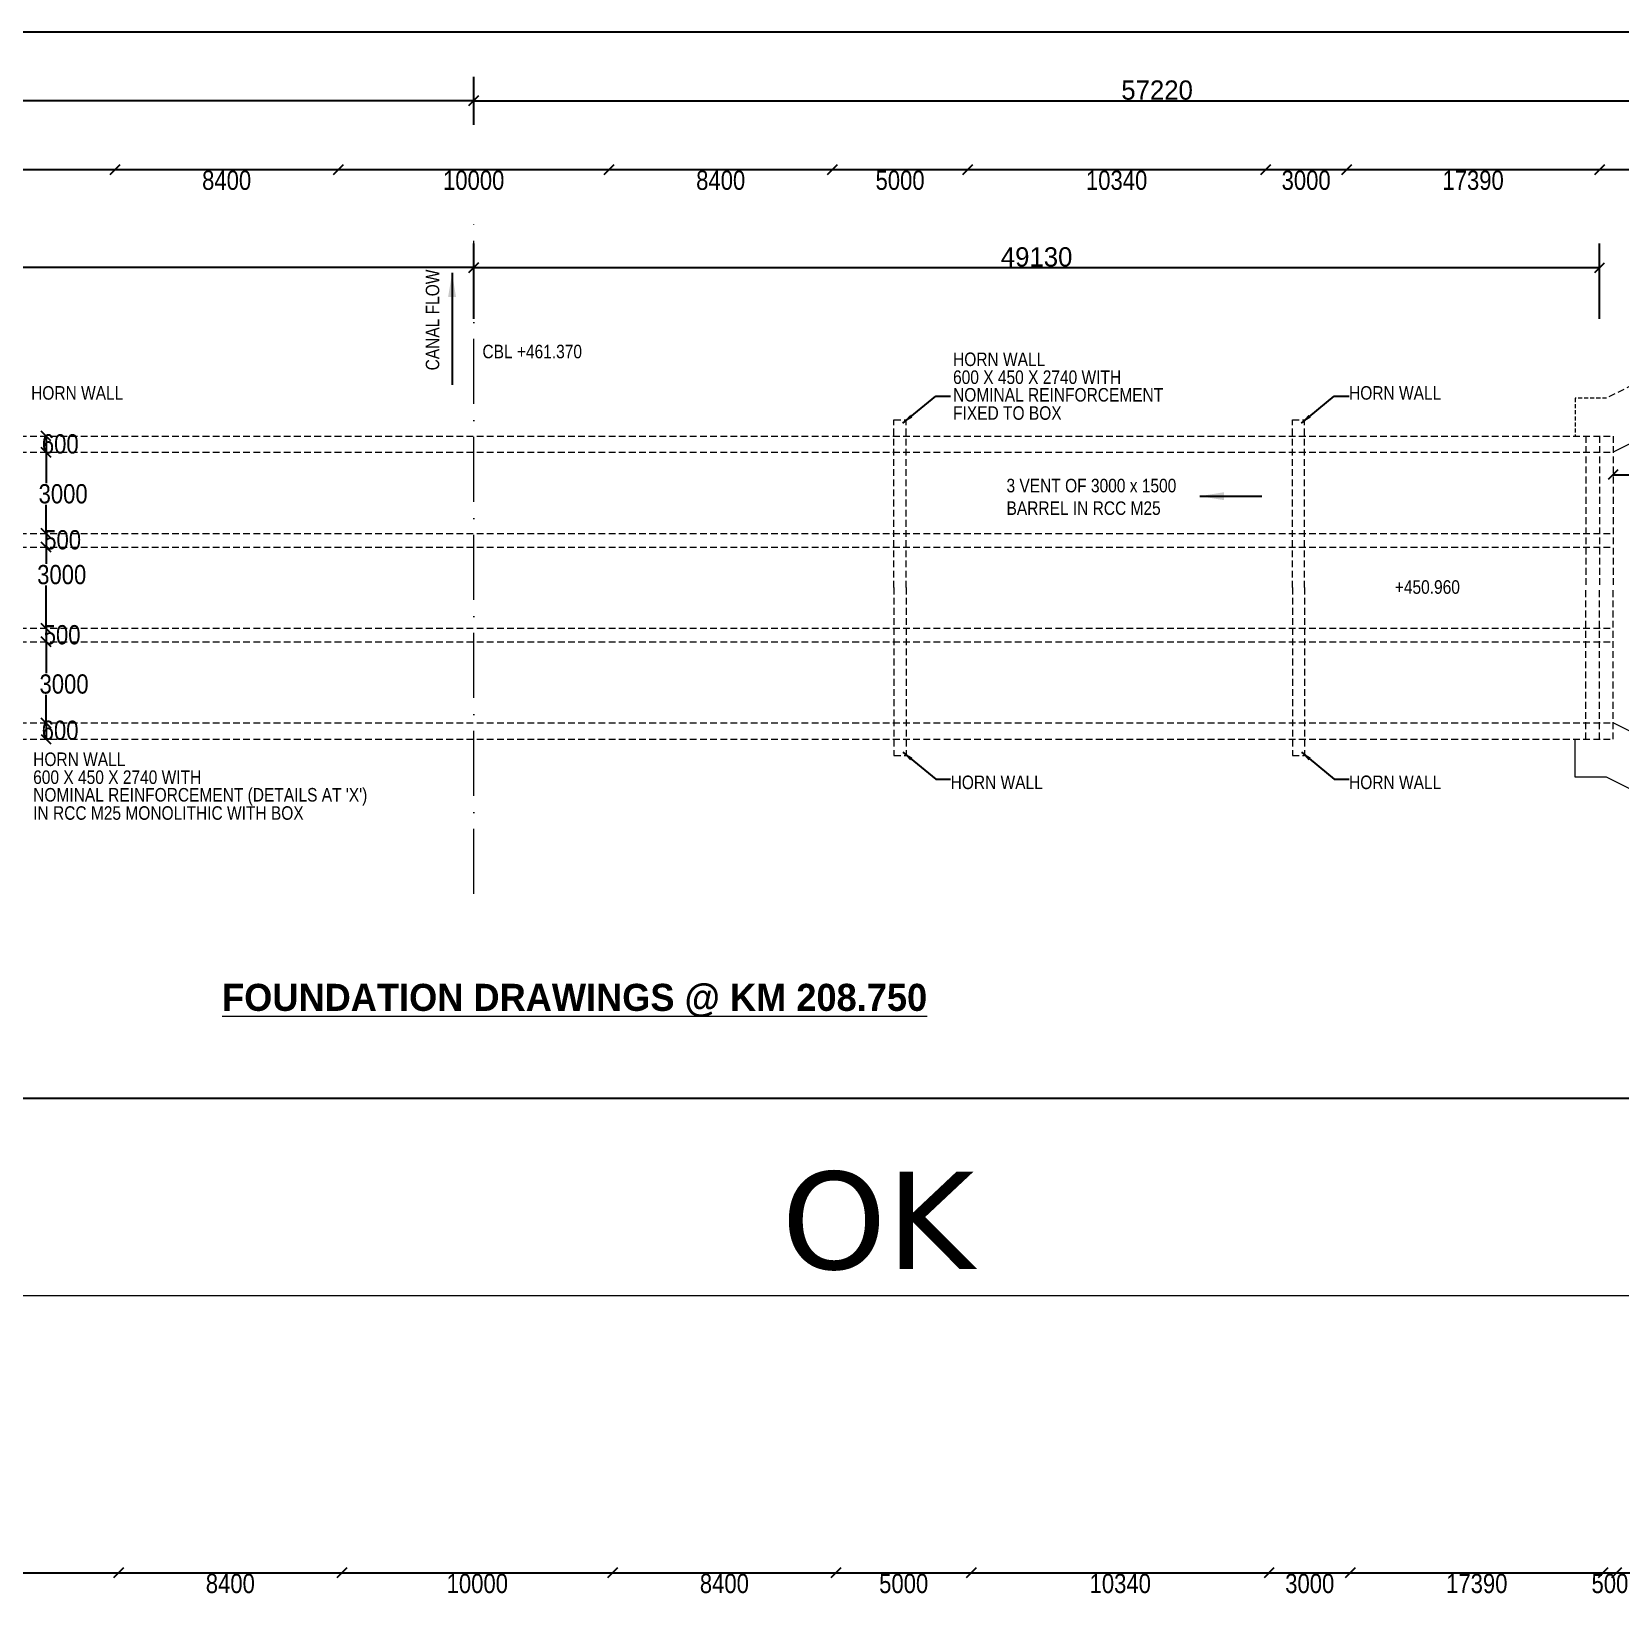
# Model space of a CAD drawing. Header units: inches. Extents: x 19 to 1218, y 14 to 807.
# Drawn here: x 291.1 to 584.4, y 518.2 to 807.2 of the extents above; entities that cross this region are included whole.
import ezdxf
from ezdxf.enums import TextEntityAlignment as Align

# ---------------------------------------------------------------- set-up
doc = ezdxf.new("R2010")
doc.units = ezdxf.units.IN
doc.header["$MEASUREMENT"] = 0
doc.linetypes.add('ACAD_ISO10W100', pattern=[18, 12, -3, 0, -3])
doc.linetypes.add('HIDDEN', pattern=[0.375, 0.25, -0.125])
for name, color, linetype in [('BOX', 7, 'Continuous'), ('canal', 7, 'Continuous'), ('CENTRE LINE', 7, 'Continuous'), ('HEAD WALL', 7, 'Continuous'), ('WINGS', 7, 'Continuous')]:
    doc.layers.add(name, color=color, linetype=linetype)
doc.styles.add('ARIAL NARROW', font='ARIALN.TTF')
doc.styles.add('CITYBLUEPR', font='cityb___.ttf')
doc.styles.add('VERDANA', font='verdana.ttf')
doc.dimstyles.new('STANDARD$0', dxfattribs={"dimscale": 88.888889, "dimtxt": 0.04, "dimasz": 0.02, "dimexe": 0.05, "dimexo": 0.1, "dimgap": 0.002, "dimtad": 2, "dimdec": 0, "dimzin": 1, "dimdsep": 46, "dimtxsty": 'Standard', "dimblk": 'OBLIQUE', "dimcen": 0.09, "dimadec": 0, "dimazin": 0, "dimtfac": 1, "dimtdec": 0, "dimtofl": 0, "dimtmove": 0, "dimatfit": 3, "dimfxl": 1, "dimtolj": 1, "dimtzin": 1, "dimarcsym": 0})
doc.dimstyles.new('STANDARD$7', dxfattribs={"dimtxt": 3, "dimasz": 2, "dimexe": 1.25, "dimexo": 0.625, "dimtad": 1, "dimdec": 0, "dimlfac": 0.5, "dimdsep": 46, "dimtxsty": 'Standard', "dimblk": 'OBLIQUE', "dimcen": 2.5, "dimadec": 0, "dimazin": 0, "dimtfac": 1, "dimtdec": 0, "dimtmove": 0, "dimatfit": 3, "dimfxl": 1, "dimtolj": 1, "dimtzin": 0, "dimarcsym": 0})

# ---------------------------------------------------------------- blocks, each defined once
blk = doc.blocks.new('_Oblique')
at = {"color": 0, "linetype": 'ByBlock', "lineweight": -2}
blk.add_line((-0.5, -0.5), (0.5, 0.5), dxfattribs=at)
blk = doc.blocks.new('*D4')
at = {"layer": 'canal', "color": 0, "lineweight": -2, "transparency": 16777216}
blk.add_line((262.48, 522.48), (307.1, 522.48), dxfattribs=at)
at = {"layer": 'Defpoints', "color": 0, "transparency": 16777216}
for p in [(262.48, 522.48), (307.1, 522.48), (307.1, 522.48)]:
    blk.add_point(p, dxfattribs=at)
at = {"layer": 'canal', "color": 0, "lineweight": -2, "transparency": 16777216, "xscale": 1.777777777777778, "yscale": 1.777777777777778, "zscale": 1.777777777777778, "rotation": 180}
blk.add_blockref('_Oblique', (262.48, 522.48), dxfattribs=at)
at = {"layer": 'canal', "color": 0, "lineweight": -2, "transparency": 16777216, "xscale": 1.777777777777778, "yscale": 1.777777777777778, "zscale": 1.777777777777778}
blk.add_blockref('_Oblique', (307.1, 522.48), dxfattribs=at)
at = {"layer": 'canal', "color": 0, "lineweight": 9, "transparency": 16777216, "insert": (284.79, 520.49), "char_height": 3.556, "attachment_point": 5, "style": 'ARIAL NARROW'}
blk.add_mtext('\\A1;8925', dxfattribs=at)
blk = doc.blocks.new('*D5')
at = {"layer": 'canal', "color": 0, "lineweight": -2, "transparency": 16777216}
blk.add_line((307.1, 522.48), (348.35, 522.48), dxfattribs=at)
at = {"layer": 'Defpoints', "color": 0, "transparency": 16777216}
for p in [(307.1, 522.48), (348.35, 522.48), (348.35, 522.48)]:
    blk.add_point(p, dxfattribs=at)
at = {"layer": 'canal', "color": 0, "lineweight": -2, "transparency": 16777216, "xscale": 1.777777777777778, "yscale": 1.777777777777778, "zscale": 1.777777777777778, "rotation": 180}
blk.add_blockref('_Oblique', (307.1, 522.48), dxfattribs=at)
at = {"layer": 'canal', "color": 0, "lineweight": -2, "transparency": 16777216, "xscale": 1.777777777777778, "yscale": 1.777777777777778, "zscale": 1.777777777777778}
blk.add_blockref('_Oblique', (348.35, 522.48), dxfattribs=at)
at = {"layer": 'canal', "color": 0, "lineweight": 9, "transparency": 16777216, "insert": (327.73, 520.49), "char_height": 3.556, "attachment_point": 5, "style": 'ARIAL NARROW'}
blk.add_mtext('\\A1;8400', dxfattribs=at)
blk = doc.blocks.new('*D6')
at = {"layer": 'canal', "color": 0, "lineweight": -2, "transparency": 16777216}
blk.add_line((348.35, 522.48), (398.35, 522.48), dxfattribs=at)
at = {"layer": 'Defpoints', "color": 0, "transparency": 16777216}
for p in [(348.35, 522.48), (398.35, 522.48), (398.35, 522.48)]:
    blk.add_point(p, dxfattribs=at)
at = {"layer": 'canal', "color": 0, "lineweight": -2, "transparency": 16777216, "xscale": 1.777777777777778, "yscale": 1.777777777777778, "zscale": 1.777777777777778, "rotation": 180}
blk.add_blockref('_Oblique', (348.35, 522.48), dxfattribs=at)
at = {"layer": 'canal', "color": 0, "lineweight": -2, "transparency": 16777216, "xscale": 1.777777777777778, "yscale": 1.777777777777778, "zscale": 1.777777777777778}
blk.add_blockref('_Oblique', (398.35, 522.48), dxfattribs=at)
at = {"layer": 'canal', "color": 0, "lineweight": 9, "transparency": 16777216, "insert": (373.35, 520.49), "char_height": 3.556, "attachment_point": 5, "style": 'ARIAL NARROW'}
blk.add_mtext('\\A1;10000', dxfattribs=at)
blk = doc.blocks.new('*D7')
at = {"layer": 'canal', "color": 0, "lineweight": -2, "transparency": 16777216}
blk.add_line((398.35, 522.48), (439.6, 522.48), dxfattribs=at)
at = {"layer": 'Defpoints', "color": 0, "transparency": 16777216}
for p in [(398.35, 522.48), (439.6, 522.48), (439.6, 522.48)]:
    blk.add_point(p, dxfattribs=at)
at = {"layer": 'canal', "color": 0, "lineweight": -2, "transparency": 16777216, "xscale": 1.777777777777778, "yscale": 1.777777777777778, "zscale": 1.777777777777778, "rotation": 180}
blk.add_blockref('_Oblique', (398.35, 522.48), dxfattribs=at)
at = {"layer": 'canal', "color": 0, "lineweight": -2, "transparency": 16777216, "xscale": 1.777777777777778, "yscale": 1.777777777777778, "zscale": 1.777777777777778}
blk.add_blockref('_Oblique', (439.6, 522.48), dxfattribs=at)
at = {"layer": 'canal', "color": 0, "lineweight": 9, "transparency": 16777216, "insert": (418.98, 520.49), "char_height": 3.556, "attachment_point": 5, "style": 'ARIAL NARROW'}
blk.add_mtext('\\A1;8400', dxfattribs=at)
blk = doc.blocks.new('*D8')
at = {"layer": 'canal', "color": 0, "lineweight": -2, "transparency": 16777216}
blk.add_line((439.6, 522.48), (464.6, 522.48), dxfattribs=at)
at = {"layer": 'Defpoints', "color": 0, "transparency": 16777216}
for p in [(439.6, 522.48), (464.6, 522.48), (464.6, 522.48)]:
    blk.add_point(p, dxfattribs=at)
at = {"layer": 'canal', "color": 0, "lineweight": -2, "transparency": 16777216, "xscale": 1.777777777777778, "yscale": 1.777777777777778, "zscale": 1.777777777777778, "rotation": 180}
blk.add_blockref('_Oblique', (439.6, 522.48), dxfattribs=at)
at = {"layer": 'canal', "color": 0, "lineweight": -2, "transparency": 16777216, "xscale": 1.777777777777778, "yscale": 1.777777777777778, "zscale": 1.777777777777778}
blk.add_blockref('_Oblique', (464.6, 522.48), dxfattribs=at)
at = {"layer": 'canal', "color": 0, "lineweight": 9, "transparency": 16777216, "insert": (452.1, 520.49), "char_height": 3.556, "attachment_point": 5, "style": 'ARIAL NARROW'}
blk.add_mtext('\\A1;5000', dxfattribs=at)
blk = doc.blocks.new('*D9')
at = {"layer": 'canal', "color": 0, "lineweight": -2, "transparency": 16777216}
blk.add_line((464.6, 522.48), (519.6, 522.48), dxfattribs=at)
at = {"layer": 'Defpoints', "color": 0, "transparency": 16777216}
for p in [(464.6, 522.48), (519.6, 522.48), (519.6, 522.48)]:
    blk.add_point(p, dxfattribs=at)
at = {"layer": 'canal', "color": 0, "lineweight": -2, "transparency": 16777216, "xscale": 1.777777777777778, "yscale": 1.777777777777778, "zscale": 1.777777777777778, "rotation": 180}
blk.add_blockref('_Oblique', (464.6, 522.48), dxfattribs=at)
at = {"layer": 'canal', "color": 0, "lineweight": -2, "transparency": 16777216, "xscale": 1.777777777777778, "yscale": 1.777777777777778, "zscale": 1.777777777777778}
blk.add_blockref('_Oblique', (519.6, 522.48), dxfattribs=at)
at = {"layer": 'canal', "color": 0, "lineweight": 9, "transparency": 16777216, "insert": (492.1, 520.49), "char_height": 3.556, "attachment_point": 5, "style": 'ARIAL NARROW'}
blk.add_mtext('\\A1;10340', dxfattribs=at)
blk = doc.blocks.new('*D10')
at = {"layer": 'canal', "color": 0, "lineweight": -2, "transparency": 16777216}
blk.add_line((519.6, 522.48), (534.6, 522.48), dxfattribs=at)
at = {"layer": 'Defpoints', "color": 0, "transparency": 16777216}
for p in [(519.6, 522.48), (534.6, 522.48), (534.6, 522.48)]:
    blk.add_point(p, dxfattribs=at)
at = {"layer": 'canal', "color": 0, "lineweight": -2, "transparency": 16777216, "xscale": 1.777777777777778, "yscale": 1.777777777777778, "zscale": 1.777777777777778, "rotation": 180}
blk.add_blockref('_Oblique', (519.6, 522.48), dxfattribs=at)
at = {"layer": 'canal', "color": 0, "lineweight": -2, "transparency": 16777216, "xscale": 1.777777777777778, "yscale": 1.777777777777778, "zscale": 1.777777777777778}
blk.add_blockref('_Oblique', (534.6, 522.48), dxfattribs=at)
at = {"layer": 'canal', "color": 0, "lineweight": 9, "transparency": 16777216, "insert": (527.1, 520.49), "char_height": 3.556, "attachment_point": 5, "style": 'ARIAL NARROW'}
blk.add_mtext('\\A1;3000', dxfattribs=at)
blk = doc.blocks.new('*D11')
at = {"layer": 'canal', "color": 0, "lineweight": -2, "transparency": 16777216}
blk.add_line((534.6, 522.48), (581.29, 522.48), dxfattribs=at)
at = {"layer": 'Defpoints', "color": 0, "transparency": 16777216}
for p in [(534.6, 522.48), (581.29, 522.48), (581.29, 522.48)]:
    blk.add_point(p, dxfattribs=at)
at = {"layer": 'canal', "color": 0, "lineweight": -2, "transparency": 16777216, "xscale": 1.777777777777778, "yscale": 1.777777777777778, "zscale": 1.777777777777778, "rotation": 180}
blk.add_blockref('_Oblique', (534.6, 522.48), dxfattribs=at)
at = {"layer": 'canal', "color": 0, "lineweight": -2, "transparency": 16777216, "xscale": 1.777777777777778, "yscale": 1.777777777777778, "zscale": 1.777777777777778}
blk.add_blockref('_Oblique', (581.29, 522.48), dxfattribs=at)
at = {"layer": 'canal', "color": 0, "lineweight": 9, "transparency": 16777216, "insert": (557.95, 520.49), "char_height": 3.556, "attachment_point": 5, "style": 'ARIAL NARROW'}
blk.add_mtext('\\A1;17390', dxfattribs=at)
blk = doc.blocks.new('*D12')
at = {"layer": 'canal', "color": 0, "lineweight": -2, "transparency": 16777216}
blk.add_line((581.29, 522.48), (583.79, 522.48), dxfattribs=at)
at = {"layer": 'Defpoints', "color": 0, "transparency": 16777216}
for p in [(581.29, 522.48), (583.79, 522.48), (583.79, 522.48)]:
    blk.add_point(p, dxfattribs=at)
at = {"layer": 'canal', "color": 0, "lineweight": -2, "transparency": 16777216, "xscale": 1.777777777777778, "yscale": 1.777777777777778, "zscale": 1.777777777777778, "rotation": 180}
blk.add_blockref('_Oblique', (581.29, 522.48), dxfattribs=at)
at = {"layer": 'canal', "color": 0, "lineweight": -2, "transparency": 16777216, "xscale": 1.777777777777778, "yscale": 1.777777777777778, "zscale": 1.777777777777778}
blk.add_blockref('_Oblique', (583.79, 522.48), dxfattribs=at)
at = {"layer": 'canal', "color": 0, "lineweight": 9, "transparency": 16777216, "insert": (582.54, 520.49), "char_height": 3.556, "attachment_point": 5, "style": 'ARIAL NARROW'}
blk.add_mtext('\\A1;500', dxfattribs=at)
blk = doc.blocks.new('*D13')
at = {"layer": 'canal', "color": 0, "lineweight": -2, "transparency": 16777216}
blk.add_line((583.79, 522.48), (623.79, 522.48), dxfattribs=at)
at = {"layer": 'Defpoints', "color": 0, "transparency": 16777216}
for p in [(583.79, 522.48), (623.79, 522.48), (623.79, 522.48)]:
    blk.add_point(p, dxfattribs=at)
at = {"layer": 'canal', "color": 0, "lineweight": -2, "transparency": 16777216, "xscale": 1.777777777777778, "yscale": 1.777777777777778, "zscale": 1.777777777777778, "rotation": 180}
blk.add_blockref('_Oblique', (583.79, 522.48), dxfattribs=at)
at = {"layer": 'canal', "color": 0, "lineweight": -2, "transparency": 16777216, "xscale": 1.777777777777778, "yscale": 1.777777777777778, "zscale": 1.777777777777778}
blk.add_blockref('_Oblique', (623.79, 522.48), dxfattribs=at)
at = {"layer": 'canal', "color": 0, "lineweight": 9, "transparency": 16777216, "insert": (603.79, 520.49), "char_height": 3.556, "attachment_point": 5, "style": 'ARIAL NARROW'}
blk.add_mtext('\\A1;8000', dxfattribs=at)
blk = doc.blocks.new('*D59')
at = {"layer": 'canal', "color": 0, "lineweight": -2, "transparency": 16777216}
blk.add_line((261.8, 781.7), (306.43, 781.7), dxfattribs=at)
at = {"layer": 'Defpoints', "color": 0, "transparency": 16777216}
for p in [(261.8, 781.7), (306.43, 781.7), (306.43, 781.7)]:
    blk.add_point(p, dxfattribs=at)
at = {"layer": 'canal', "color": 0, "lineweight": -2, "transparency": 16777216, "xscale": 1.777777777777778, "yscale": 1.777777777777778, "zscale": 1.777777777777778, "rotation": 180}
blk.add_blockref('_Oblique', (261.8, 781.7), dxfattribs=at)
at = {"layer": 'canal', "color": 0, "lineweight": -2, "transparency": 16777216, "xscale": 1.777777777777778, "yscale": 1.777777777777778, "zscale": 1.777777777777778}
blk.add_blockref('_Oblique', (306.43, 781.7), dxfattribs=at)
at = {"layer": 'canal', "color": 0, "lineweight": 9, "transparency": 16777216, "insert": (284.12, 779.71), "char_height": 3.556, "attachment_point": 5, "style": 'ARIAL NARROW'}
blk.add_mtext('\\A1;8925', dxfattribs=at)
blk = doc.blocks.new('*D60')
at = {"layer": 'BOX', "color": 0, "lineweight": -2, "transparency": 16777216}
blk.add_line((306.43, 781.7), (347.68, 781.7), dxfattribs=at)
at = {"layer": 'Defpoints', "color": 0, "transparency": 16777216}
for p in [(306.43, 781.7), (347.68, 781.7), (347.68, 781.7)]:
    blk.add_point(p, dxfattribs=at)
at = {"layer": 'BOX', "color": 0, "lineweight": -2, "transparency": 16777216, "xscale": 1.777777777777778, "yscale": 1.777777777777778, "zscale": 1.777777777777778, "rotation": 180}
blk.add_blockref('_Oblique', (306.43, 781.7), dxfattribs=at)
at = {"layer": 'BOX', "color": 0, "lineweight": -2, "transparency": 16777216, "xscale": 1.777777777777778, "yscale": 1.777777777777778, "zscale": 1.777777777777778}
blk.add_blockref('_Oblique', (347.68, 781.7), dxfattribs=at)
at = {"layer": 'BOX', "color": 0, "lineweight": 9, "transparency": 16777216, "insert": (327.05, 779.71), "char_height": 3.556, "attachment_point": 5, "style": 'ARIAL NARROW'}
blk.add_mtext('\\A1;8400', dxfattribs=at)
blk = doc.blocks.new('*D61')
at = {"layer": 'canal', "color": 0, "lineweight": -2, "transparency": 16777216}
blk.add_line((347.68, 781.7), (397.68, 781.7), dxfattribs=at)
at = {"layer": 'Defpoints', "color": 0, "transparency": 16777216}
for p in [(347.68, 781.7), (397.68, 781.7), (397.68, 781.7)]:
    blk.add_point(p, dxfattribs=at)
at = {"layer": 'canal', "color": 0, "lineweight": -2, "transparency": 16777216, "xscale": 1.777777777777778, "yscale": 1.777777777777778, "zscale": 1.777777777777778, "rotation": 180}
blk.add_blockref('_Oblique', (347.68, 781.7), dxfattribs=at)
at = {"layer": 'canal', "color": 0, "lineweight": -2, "transparency": 16777216, "xscale": 1.777777777777778, "yscale": 1.777777777777778, "zscale": 1.777777777777778}
blk.add_blockref('_Oblique', (397.68, 781.7), dxfattribs=at)
at = {"layer": 'canal', "color": 0, "lineweight": 9, "transparency": 16777216, "insert": (372.68, 779.71), "char_height": 3.556, "attachment_point": 5, "style": 'ARIAL NARROW'}
blk.add_mtext('\\A1;10000', dxfattribs=at)
blk = doc.blocks.new('*D62')
at = {"layer": 'canal', "color": 0, "lineweight": -2, "transparency": 16777216}
blk.add_line((397.68, 781.7), (438.93, 781.7), dxfattribs=at)
at = {"layer": 'Defpoints', "color": 0, "transparency": 16777216}
for p in [(397.68, 781.7), (438.93, 781.7), (438.93, 781.7)]:
    blk.add_point(p, dxfattribs=at)
at = {"layer": 'canal', "color": 0, "lineweight": -2, "transparency": 16777216, "xscale": 1.777777777777778, "yscale": 1.777777777777778, "zscale": 1.777777777777778, "rotation": 180}
blk.add_blockref('_Oblique', (397.68, 781.7), dxfattribs=at)
at = {"layer": 'canal', "color": 0, "lineweight": -2, "transparency": 16777216, "xscale": 1.777777777777778, "yscale": 1.777777777777778, "zscale": 1.777777777777778}
blk.add_blockref('_Oblique', (438.93, 781.7), dxfattribs=at)
at = {"layer": 'canal', "color": 0, "lineweight": 9, "transparency": 16777216, "insert": (418.3, 779.71), "char_height": 3.556, "attachment_point": 5, "style": 'ARIAL NARROW'}
blk.add_mtext('\\A1;8400', dxfattribs=at)
blk = doc.blocks.new('*D63')
at = {"layer": 'canal', "color": 0, "lineweight": -2, "transparency": 16777216}
blk.add_line((438.93, 781.7), (463.93, 781.7), dxfattribs=at)
at = {"layer": 'Defpoints', "color": 0, "transparency": 16777216}
for p in [(438.93, 781.7), (463.93, 781.7), (463.93, 781.7)]:
    blk.add_point(p, dxfattribs=at)
at = {"layer": 'canal', "color": 0, "lineweight": -2, "transparency": 16777216, "xscale": 1.777777777777778, "yscale": 1.777777777777778, "zscale": 1.777777777777778, "rotation": 180}
blk.add_blockref('_Oblique', (438.93, 781.7), dxfattribs=at)
at = {"layer": 'canal', "color": 0, "lineweight": -2, "transparency": 16777216, "xscale": 1.777777777777778, "yscale": 1.777777777777778, "zscale": 1.777777777777778}
blk.add_blockref('_Oblique', (463.93, 781.7), dxfattribs=at)
at = {"layer": 'canal', "color": 0, "lineweight": 9, "transparency": 16777216, "insert": (451.43, 779.71), "char_height": 3.556, "attachment_point": 5, "style": 'ARIAL NARROW'}
blk.add_mtext('\\A1;5000', dxfattribs=at)
blk = doc.blocks.new('*D64')
at = {"layer": 'canal', "color": 0, "lineweight": -2, "transparency": 16777216}
blk.add_line((463.93, 781.7), (518.93, 781.7), dxfattribs=at)
at = {"layer": 'Defpoints', "color": 0, "transparency": 16777216}
for p in [(463.93, 781.7), (518.93, 781.7), (518.93, 781.7)]:
    blk.add_point(p, dxfattribs=at)
at = {"layer": 'canal', "color": 0, "lineweight": -2, "transparency": 16777216, "xscale": 1.777777777777778, "yscale": 1.777777777777778, "zscale": 1.777777777777778, "rotation": 180}
blk.add_blockref('_Oblique', (463.93, 781.7), dxfattribs=at)
at = {"layer": 'canal', "color": 0, "lineweight": -2, "transparency": 16777216, "xscale": 1.777777777777778, "yscale": 1.777777777777778, "zscale": 1.777777777777778}
blk.add_blockref('_Oblique', (518.93, 781.7), dxfattribs=at)
at = {"layer": 'canal', "color": 0, "lineweight": 9, "transparency": 16777216, "insert": (491.43, 779.71), "char_height": 3.556, "attachment_point": 5, "style": 'ARIAL NARROW'}
blk.add_mtext('\\A1;10340', dxfattribs=at)
blk = doc.blocks.new('*D65')
at = {"layer": 'canal', "color": 0, "lineweight": -2, "transparency": 16777216}
blk.add_line((518.93, 781.7), (533.93, 781.7), dxfattribs=at)
at = {"layer": 'Defpoints', "color": 0, "transparency": 16777216}
for p in [(518.93, 781.7), (533.93, 781.7), (533.93, 781.7)]:
    blk.add_point(p, dxfattribs=at)
at = {"layer": 'canal', "color": 0, "lineweight": -2, "transparency": 16777216, "xscale": 1.777777777777778, "yscale": 1.777777777777778, "zscale": 1.777777777777778, "rotation": 180}
blk.add_blockref('_Oblique', (518.93, 781.7), dxfattribs=at)
at = {"layer": 'canal', "color": 0, "lineweight": -2, "transparency": 16777216, "xscale": 1.777777777777778, "yscale": 1.777777777777778, "zscale": 1.777777777777778}
blk.add_blockref('_Oblique', (533.93, 781.7), dxfattribs=at)
at = {"layer": 'canal', "color": 0, "lineweight": 9, "transparency": 16777216, "insert": (526.43, 779.71), "char_height": 3.556, "attachment_point": 5, "style": 'ARIAL NARROW'}
blk.add_mtext('\\A1;3000', dxfattribs=at)
blk = doc.blocks.new('*D66')
at = {"layer": 'canal', "color": 0, "lineweight": -2, "transparency": 16777216}
blk.add_line((583.12, 725.33), (625.12, 725.33), dxfattribs=at)
at = {"layer": 'Defpoints', "color": 0, "transparency": 16777216}
for p in [(583.12, 725.33), (625.12, 725.33), (625.12, 725.33)]:
    blk.add_point(p, dxfattribs=at)
at = {"layer": 'canal', "color": 0, "lineweight": -2, "transparency": 16777216, "xscale": 1.777777777777778, "yscale": 1.777777777777778, "zscale": 1.777777777777778, "rotation": 180}
blk.add_blockref('_Oblique', (583.12, 725.33), dxfattribs=at)
at = {"layer": 'canal', "color": 0, "lineweight": -2, "transparency": 16777216, "xscale": 1.777777777777778, "yscale": 1.777777777777778, "zscale": 1.777777777777778}
blk.add_blockref('_Oblique', (625.12, 725.33), dxfattribs=at)
at = {"layer": 'canal', "color": 0, "lineweight": 9, "transparency": 16777216, "insert": (604.12, 723.34), "char_height": 3.556, "attachment_point": 5, "style": 'ARIAL NARROW'}
blk.add_mtext('\\A1;8040', dxfattribs=at)
blk = doc.blocks.new('*D70')
at = {"layer": 'BOX', "color": 0, "lineweight": -2, "transparency": 16777216}
blk.add_line((293.69, 732.48), (293.69, 729.48), dxfattribs=at)
at = {"layer": 'Defpoints', "color": 0, "transparency": 16777216}
for p in [(293.69, 732.48), (293.69, 729.48), (293.69, 729.48)]:
    blk.add_point(p, dxfattribs=at)
at = {"layer": 'BOX', "color": 0, "lineweight": -2, "transparency": 16777216, "xscale": 1.777777777777778, "yscale": 1.777777777777778, "zscale": 1.777777777777778}
for p, rotation in [((293.69, 732.48), 90), ((293.69, 729.48), 270)]:
    blk.add_blockref('_Oblique', p, dxfattribs=dict(at, rotation=rotation))
at = {"layer": 'BOX', "color": 0, "lineweight": 9, "transparency": 16777216, "insert": (296.32, 731.01), "char_height": 3.556, "attachment_point": 5, "style": 'ARIAL NARROW'}
blk.add_mtext('\\A1;600', dxfattribs=at)
blk = doc.blocks.new('*D71')
at = {"layer": 'BOX', "color": 0, "lineweight": -2, "transparency": 16777216}
for p, q in [((293.69, 729.48), (293.69, 723.78)), ((293.69, 714.48), (293.69, 719.8))]:
    blk.add_line(p, q, dxfattribs=at)
at = {"layer": 'Defpoints', "color": 0, "transparency": 16777216}
for p in [(293.69, 729.48), (293.69, 714.48), (293.69, 714.48)]:
    blk.add_point(p, dxfattribs=at)
at = {"layer": 'BOX', "color": 0, "lineweight": -2, "transparency": 16777216, "xscale": 1.777777777777778, "yscale": 1.777777777777778, "zscale": 1.777777777777778}
for p, rotation in [((293.69, 729.48), 90), ((293.69, 714.48), 270)]:
    blk.add_blockref('_Oblique', p, dxfattribs=dict(at, rotation=rotation))
at = {"layer": 'BOX', "color": 0, "lineweight": 9, "transparency": 16777216, "insert": (296.85, 721.79), "char_height": 3.556, "attachment_point": 5, "style": 'ARIAL NARROW'}
blk.add_mtext('\\A1;3000', dxfattribs=at)
blk = doc.blocks.new('*D72')
at = {"layer": 'BOX', "color": 0, "lineweight": -2, "transparency": 16777216}
blk.add_line((293.69, 714.48), (293.69, 711.98), dxfattribs=at)
at = {"layer": 'Defpoints', "color": 0, "transparency": 16777216}
for p in [(293.69, 714.48), (293.69, 711.98), (293.69, 711.98)]:
    blk.add_point(p, dxfattribs=at)
at = {"layer": 'BOX', "color": 0, "lineweight": -2, "transparency": 16777216, "xscale": 1.777777777777778, "yscale": 1.777777777777778, "zscale": 1.777777777777778}
for p, rotation in [((293.69, 714.48), 90), ((293.69, 711.98), 270)]:
    blk.add_blockref('_Oblique', p, dxfattribs=dict(at, rotation=rotation))
at = {"layer": 'BOX', "color": 0, "lineweight": 9, "transparency": 16777216, "insert": (296.76, 713.29), "char_height": 3.556, "attachment_point": 5, "style": 'ARIAL NARROW'}
blk.add_mtext('\\A1;500', dxfattribs=at)
blk = doc.blocks.new('*D73')
at = {"color": 0, "lineweight": -2, "transparency": 16777216}
for p, q in [((293.69, 711.98), (293.69, 708.85)), ((293.69, 696.98), (293.69, 704.87))]:
    blk.add_line(p, q, dxfattribs=at)
at = {"layer": 'Defpoints', "color": 0, "transparency": 16777216}
for p in [(293.69, 711.98), (293.69, 696.98), (293.69, 696.98)]:
    blk.add_point(p, dxfattribs=at)
at = {"color": 0, "lineweight": -2, "transparency": 16777216, "xscale": 1.777777777777778, "yscale": 1.777777777777778, "zscale": 1.777777777777778}
for p, rotation in [((293.69, 711.98), 90), ((293.69, 696.98), 270)]:
    blk.add_blockref('_Oblique', p, dxfattribs=dict(at, rotation=rotation))
at = {"color": 0, "lineweight": 9, "transparency": 16777216, "insert": (296.59, 706.86), "char_height": 3.556, "attachment_point": 5, "style": 'ARIAL NARROW'}
blk.add_mtext('\\A1;3000', dxfattribs=at)
blk = doc.blocks.new('*D74')
at = {"layer": 'BOX', "color": 0, "lineweight": -2, "transparency": 16777216}
blk.add_line((293.69, 696.98), (293.69, 694.48), dxfattribs=at)
at = {"layer": 'Defpoints', "color": 0, "transparency": 16777216}
for p in [(293.69, 696.98), (293.69, 694.48), (293.69, 694.48)]:
    blk.add_point(p, dxfattribs=at)
at = {"layer": 'BOX', "color": 0, "lineweight": -2, "transparency": 16777216, "xscale": 1.777777777777778, "yscale": 1.777777777777778, "zscale": 1.777777777777778}
for p, rotation in [((293.69, 696.98), 90), ((293.69, 694.48), 270)]:
    blk.add_blockref('_Oblique', p, dxfattribs=dict(at, rotation=rotation))
at = {"layer": 'BOX', "color": 0, "lineweight": 9, "transparency": 16777216, "insert": (296.66, 695.75), "char_height": 3.556, "attachment_point": 5, "style": 'ARIAL NARROW'}
blk.add_mtext('\\A1;500', dxfattribs=at)
blk = doc.blocks.new('*D75')
at = {"layer": 'BOX', "color": 0, "lineweight": -2, "transparency": 16777216}
for p, q in [((293.69, 694.48), (293.69, 688.65)), ((293.69, 679.48), (293.69, 684.66))]:
    blk.add_line(p, q, dxfattribs=at)
at = {"layer": 'Defpoints', "color": 0, "transparency": 16777216}
for p in [(293.69, 694.48), (293.69, 679.48), (293.69, 679.48)]:
    blk.add_point(p, dxfattribs=at)
at = {"layer": 'BOX', "color": 0, "lineweight": -2, "transparency": 16777216, "xscale": 1.777777777777778, "yscale": 1.777777777777778, "zscale": 1.777777777777778}
for p, rotation in [((293.69, 694.48), 90), ((293.69, 679.48), 270)]:
    blk.add_blockref('_Oblique', p, dxfattribs=dict(at, rotation=rotation))
at = {"layer": 'BOX', "color": 0, "lineweight": 9, "transparency": 16777216, "insert": (297.02, 686.65), "char_height": 3.556, "attachment_point": 5, "style": 'ARIAL NARROW'}
blk.add_mtext('\\A1;3000', dxfattribs=at)
blk = doc.blocks.new('*D76')
at = {"layer": 'BOX', "color": 0, "lineweight": -2, "transparency": 16777216}
blk.add_line((293.69, 679.48), (293.69, 676.48), dxfattribs=at)
at = {"layer": 'Defpoints', "color": 0, "transparency": 16777216}
for p in [(293.69, 679.48), (293.69, 676.48), (293.69, 676.48)]:
    blk.add_point(p, dxfattribs=at)
at = {"layer": 'BOX', "color": 0, "lineweight": -2, "transparency": 16777216, "xscale": 1.777777777777778, "yscale": 1.777777777777778, "zscale": 1.777777777777778}
for p, rotation in [((293.69, 679.48), 90), ((293.69, 676.48), 270)]:
    blk.add_blockref('_Oblique', p, dxfattribs=dict(at, rotation=rotation))
at = {"layer": 'BOX', "color": 0, "lineweight": 9, "transparency": 16777216, "insert": (296.29, 678.1), "char_height": 3.556, "attachment_point": 5, "style": 'ARIAL NARROW'}
blk.add_mtext('\\A1;600', dxfattribs=at)
blk = doc.blocks.new('*D82')
at = {"color": 0, "lineweight": -2, "transparency": 16777216}
for p, q in [((80.61, 789.99), (80.61, 798.86)), ((372.68, 789.99), (372.68, 798.86)), ((372.68, 794.42), (80.61, 794.42))]:
    blk.add_line(p, q, dxfattribs=at)
at = {"layer": 'Defpoints', "color": 0, "transparency": 16777216}
for p in [(80.61, 794.42), (80.61, 781.1), (372.68, 781.1)]:
    blk.add_point(p, dxfattribs=at)
at = {"color": 0, "lineweight": -2, "transparency": 16777216, "xscale": 1.777777777777778, "yscale": 1.777777777777778, "zscale": 1.777777777777778, "rotation": 180}
blk.add_blockref('_Oblique', (80.61, 794.42), dxfattribs=at)
at = {"color": 0, "lineweight": -2, "transparency": 16777216, "xscale": 1.777777777777778, "yscale": 1.777777777777778, "zscale": 1.777777777777778}
blk.add_blockref('_Oblique', (372.68, 794.42), dxfattribs=at)
at = {"color": 0, "transparency": 16777216, "insert": (226.65, 796.37), "char_height": 3.556, "attachment_point": 5}
blk.add_mtext('\\A1;62030', dxfattribs=at)
blk = doc.blocks.new('*D83')
at = {"color": 0, "lineweight": -2, "transparency": 16777216}
for p, q in [((372.68, 790.59), (372.68, 798.86)), ((625.12, 790.59), (625.12, 798.86)), ((372.68, 794.42), (625.12, 794.42))]:
    blk.add_line(p, q, dxfattribs=at)
at = {"layer": 'Defpoints', "color": 0, "transparency": 16777216}
for p in [(625.12, 794.42), (372.68, 781.7), (625.12, 781.7)]:
    blk.add_point(p, dxfattribs=at)
at = {"color": 0, "lineweight": -2, "transparency": 16777216, "xscale": 1.777777777777778, "yscale": 1.777777777777778, "zscale": 1.777777777777778, "rotation": 180}
blk.add_blockref('_Oblique', (372.68, 794.42), dxfattribs=at)
at = {"color": 0, "lineweight": -2, "transparency": 16777216, "xscale": 1.777777777777778, "yscale": 1.777777777777778, "zscale": 1.777777777777778}
blk.add_blockref('_Oblique', (625.12, 794.42), dxfattribs=at)
at = {"color": 0, "transparency": 16777216, "insert": (498.9, 796.37), "char_height": 3.556, "attachment_point": 5}
blk.add_mtext('\\A1;57220', dxfattribs=at)
blk = doc.blocks.new('*D91')
at = {"color": 0, "lineweight": -2, "transparency": 16777216}
for p, q in [((145.11, 754.14), (145.11, 768.04)), ((372.68, 754.14), (372.68, 768.04)), ((372.68, 763.59), (145.11, 763.59))]:
    blk.add_line(p, q, dxfattribs=at)
at = {"layer": 'Defpoints', "color": 0, "transparency": 16777216}
for p in [(145.11, 763.59), (145.11, 745.25), (372.68, 745.25)]:
    blk.add_point(p, dxfattribs=at)
at = {"color": 0, "lineweight": -2, "transparency": 16777216, "xscale": 1.777777777777778, "yscale": 1.777777777777778, "zscale": 1.777777777777778, "rotation": 180}
blk.add_blockref('_Oblique', (145.11, 763.59), dxfattribs=at)
at = {"color": 0, "lineweight": -2, "transparency": 16777216, "xscale": 1.777777777777778, "yscale": 1.777777777777778, "zscale": 1.777777777777778}
blk.add_blockref('_Oblique', (372.68, 763.59), dxfattribs=at)
at = {"color": 0, "transparency": 16777216, "insert": (258.9, 765.55), "char_height": 3.556, "attachment_point": 5}
blk.add_mtext('\\A1;49130', dxfattribs=at)
blk = doc.blocks.new('*D92')
at = {"color": 0, "lineweight": -2, "transparency": 16777216}
for p, q in [((372.68, 754.14), (372.68, 768.04)), ((580.62, 754.14), (580.62, 768.04)), ((372.68, 763.59), (580.62, 763.59))]:
    blk.add_line(p, q, dxfattribs=at)
at = {"layer": 'Defpoints', "color": 0, "transparency": 16777216}
for p in [(580.62, 763.59), (372.68, 745.25), (580.62, 745.25)]:
    blk.add_point(p, dxfattribs=at)
at = {"color": 0, "lineweight": -2, "transparency": 16777216, "xscale": 1.777777777777778, "yscale": 1.777777777777778, "zscale": 1.777777777777778, "rotation": 180}
blk.add_blockref('_Oblique', (372.68, 763.59), dxfattribs=at)
at = {"color": 0, "lineweight": -2, "transparency": 16777216, "xscale": 1.777777777777778, "yscale": 1.777777777777778, "zscale": 1.777777777777778}
blk.add_blockref('_Oblique', (580.62, 763.59), dxfattribs=at)
at = {"color": 0, "transparency": 16777216, "insert": (476.65, 765.55), "char_height": 3.556, "attachment_point": 5}
blk.add_mtext('\\A1;49130', dxfattribs=at)
blk = doc.blocks.new('*D93')
at = {"layer": 'canal', "color": 0, "lineweight": -2, "transparency": 16777216}
blk.add_line((533.93, 781.7), (580.62, 781.7), dxfattribs=at)
at = {"layer": 'Defpoints', "color": 0, "transparency": 16777216}
for p in [(533.93, 781.7), (580.62, 781.7), (580.62, 781.7)]:
    blk.add_point(p, dxfattribs=at)
at = {"layer": 'canal', "color": 0, "lineweight": -2, "transparency": 16777216, "xscale": 1.777777777777778, "yscale": 1.777777777777778, "zscale": 1.777777777777778, "rotation": 180}
blk.add_blockref('_Oblique', (533.93, 781.7), dxfattribs=at)
at = {"layer": 'canal', "color": 0, "lineweight": -2, "transparency": 16777216, "xscale": 1.777777777777778, "yscale": 1.777777777777778, "zscale": 1.777777777777778}
blk.add_blockref('_Oblique', (580.62, 781.7), dxfattribs=at)
at = {"layer": 'canal', "color": 0, "lineweight": 9, "transparency": 16777216, "insert": (557.27, 779.71), "char_height": 3.556, "attachment_point": 5, "style": 'ARIAL NARROW'}
blk.add_mtext('\\A1;17390', dxfattribs=at)
blk = doc.blocks.new('*D94')
at = {"layer": 'canal', "color": 0, "lineweight": -2, "transparency": 16777216}
blk.add_line((580.62, 781.7), (625.12, 781.7), dxfattribs=at)
at = {"layer": 'Defpoints', "color": 0, "transparency": 16777216}
for p in [(580.62, 781.7), (625.12, 781.7), (625.12, 781.7)]:
    blk.add_point(p, dxfattribs=at)
at = {"layer": 'canal', "color": 0, "lineweight": -2, "transparency": 16777216, "xscale": 1.777777777777778, "yscale": 1.777777777777778, "zscale": 1.777777777777778, "rotation": 180}
blk.add_blockref('_Oblique', (580.62, 781.7), dxfattribs=at)
at = {"layer": 'canal', "color": 0, "lineweight": -2, "transparency": 16777216, "xscale": 1.777777777777778, "yscale": 1.777777777777778, "zscale": 1.777777777777778}
blk.add_blockref('_Oblique', (625.12, 781.7), dxfattribs=at)
at = {"layer": 'canal', "color": 0, "lineweight": 9, "transparency": 16777216, "insert": (602.87, 779.71), "char_height": 3.556, "attachment_point": 5, "style": 'ARIAL NARROW'}
blk.add_mtext('\\A1;8090', dxfattribs=at)

msp = doc.modelspace()

# ---------------------------------------------------------------- linework, layer by layer
at = {"lineweight": 9}
msp.add_line((18.72, 573.69), (898.72, 573.69), dxfattribs=at)
msp.add_lwpolyline([(645.96, 610.13), (52.21, 610.13), (52.21, 807.16), (645.96, 807.16)], close=True)
at = {"layer": 'BOX', "linetype": 'HIDDEN', "lineweight": 9, "ltscale": 5}
for p, q in [((450.3, 704.48), (450.3, 735.48)), ((450.3, 735.48), (452.55, 735.48)), ((452.55, 704.48), (452.55, 735.48)), ((523.89, 704.48), (523.89, 735.48)), ((523.89, 735.48), (526.14, 735.48)), ((526.14, 704.48), (526.14, 735.48)), ((142.61, 732.48), (583.12, 732.48)), ((142.61, 729.48), (583.12, 729.48)), ((142.61, 714.48), (583.12, 714.48)), ((142.61, 711.98), (583.12, 711.98)), ((450.3, 704.48), (450.3, 673.48)), ((452.55, 704.48), (452.55, 673.48)), ((523.89, 704.48), (523.89, 673.48)), ((526.14, 704.48), (526.14, 673.48)), ((142.61, 696.98), (583.12, 696.98)), ((142.61, 694.48), (583.12, 694.48)), ((142.61, 679.48), (583.12, 679.48)), ((142.61, 676.48), (583.12, 676.48)), ((450.3, 673.48), (452.55, 673.48)), ((523.89, 673.48), (526.14, 673.48))]:
    msp.add_line(p, q, dxfattribs=at)
at = {"layer": 'CENTRE LINE', "linetype": 'ACAD_ISO10W100', "lineweight": 9}
msp.add_line((372.68, 647.93), (372.68, 772.55), dxfattribs=at)
at = {"layer": 'HEAD WALL', "linetype": 'HIDDEN', "lineweight": 9, "ltscale": 5}
for p, q in [((578.12, 732.48), (578.12, 704.48)), ((580.62, 732.48), (580.62, 704.48)), ((583.12, 732.48), (583.12, 704.48)), ((578.12, 676.48), (578.12, 704.48)), ((580.62, 676.48), (580.62, 704.48)), ((583.12, 676.48), (583.12, 704.48))]:
    msp.add_line(p, q, dxfattribs=at)
at = {"layer": 'WINGS', "linetype": 'HIDDEN', "lineweight": 9, "ltscale": 5}
msp.add_line((613.62, 755.35), (581.9, 739.49), dxfattribs=at)
at = {"layer": 'WINGS', "lineweight": 9}
for p, q in [((625.12, 750.48), (583.12, 729.48)), ((625.12, 658.48), (583.12, 679.48)), ((576.12, 669.47), (576.12, 676.48)), ((581.9, 669.47), (576.12, 669.47)), ((613.62, 653.61), (581.9, 669.47))]:
    msp.add_line(p, q, dxfattribs=at)
at = {"layer": 'WINGS', "linetype": 'HIDDEN', "lineweight": 9, "ltscale": 3}
for p, q in [((581.9, 739.49), (576.12, 739.49)), ((576.12, 739.49), (576.12, 732.48))]:
    msp.add_line(p, q, dxfattribs=at)

# ---------------------------------------------------------------- texts
at = {"lineweight": 9, "style": 'CITYBLUEPR'}
msp.add_text('%%UFOUNDATION DRAWINGS @ KM 208.750', height=5, rotation=360, dxfattribs=at).set_placement((391.32, 628.29), align=Align.MIDDLE)
at = {"color": 1, "lineweight": 9, "style": 'VERDANA'}
msp.add_text('OK', height=18, dxfattribs=at).set_placement((429.5, 578.6))
at = {"layer": 'BOX', "lineweight": 9, "style": 'ARIAL NARROW'}
for s, p in [('HORN WALL', (461.22, 745.41)), ('600 X 450 X 2740 WITH', (461.22, 742.1)), ('NOMINAL REINFORCEMENT ', (461.22, 738.85)), ('FIXED TO BOX', (461.22, 735.48)), ('HORN WALL', (291.32, 671.52)), ('600 X 450 X 2740 WITH', (291.32, 668.21)), ("NOMINAL REINFORCEMENT (DETAILS AT 'X')", (291.32, 664.96)), ('IN RCC M25 MONOLITHIC WITH BOX', (291.32, 661.59))]:
    msp.add_text(s, height=2.5, dxfattribs=at).set_placement(p)
for s, p in [('HORN WALL', (299.45, 740.45)), ('HORN WALL', (542.87, 740.45)), ('+450.960', (548.82, 704.59))]:
    msp.add_text(s, height=2.5, rotation=360, dxfattribs=at).set_placement(p, align=Align.MIDDLE)
for p in [(469.28, 668.51), (542.87, 668.51)]:
    msp.add_text('HORN WALL', height=2.5, dxfattribs=at).set_placement(p, align=Align.MIDDLE)
at = {"layer": 'BOX', "lineweight": 9, "insert": (471.09, 724.58), "char_height": 2.5, "width": 37.0703, "attachment_point": 1, "style": 'ARIAL NARROW'}
msp.add_mtext('3 VENT OF 3000 x 1500 BARREL IN RCC M25', dxfattribs=at)
at = {"layer": 'canal', "lineweight": 9, "style": 'ARIAL NARROW'}
for s, rotation, p in [('CANAL FLOW', 90, (365.07, 753.92)), ('CBL +461.370', 360, (383.49, 748.09))]:
    msp.add_text(s, height=2.5, rotation=rotation, dxfattribs=at).set_placement(p, align=Align.MIDDLE)

# ---------------------------------------------------------------- dimensions: what is measured, and where the dimension line sits
for base, p1, p2, text, picture, middle in [((80.61, 794.42), (372.68, 781.1), (80.61, 781.1), '62030', '*D82', (226.65, 796.37)), ((625.12, 794.42), (372.68, 781.7), (625.12, 781.7), '57220', '*D83', (498.9, 796.37)), ((145.11, 763.59), (372.68, 745.25), (145.11, 745.25), '49130', '*D91', (258.9, 765.55)), ((580.62, 763.59), (372.68, 745.25), (580.62, 745.25), '49130', '*D92', (476.65, 765.55))]:
    dim = msp.add_linear_dim(base=base, p1=p1, p2=p2, text=text, dimstyle='STANDARD$0')
    dim.commit()
    dim.dimension.update_dxf_attribs({"geometry": picture, "text_midpoint": middle})
at = {"lineweight": 9}
dim = msp.add_linear_dim(base=(293.69, 696.98), p1=(293.69, 711.98), p2=(293.69, 696.98), angle=90, text='3000', dimstyle='STANDARD$0', override={"dimexo": 0.05, "dimtih": 1, "dimtxsty": 'ARIAL NARROW', "dimtmove": 2}, dxfattribs=at)
dim.commit()
dim.dimension.update_dxf_attribs({"geometry": '*D73', "text_midpoint": (296.59, 706.86), "dimtype": 160})
at = {"layer": 'BOX', "lineweight": 9}
dim = msp.add_linear_dim(base=(347.68, 781.7), p1=(306.43, 781.7), p2=(347.68, 781.7), text='8400', dimstyle='STANDARD$0', override={"dimexo": 0.05, "dimtxsty": 'ARIAL NARROW'}, dxfattribs=at)
dim.commit()
dim.dimension.update_dxf_attribs({"geometry": '*D60', "text_midpoint": (327.05, 779.71)})
for base, p1, p2, text, picture, middle in [((293.69, 729.48), (293.69, 732.48), (293.69, 729.48), '600', '*D70', (296.32, 731.01)), ((293.69, 714.48), (293.69, 729.48), (293.69, 714.48), '3000', '*D71', (296.85, 721.79)), ((293.69, 711.98), (293.69, 714.48), (293.69, 711.98), '500', '*D72', (296.76, 713.29)), ((293.69, 679.48), (293.69, 694.48), (293.69, 679.48), '3000', '*D75', (297.02, 686.65)), ((293.69, 694.48), (293.69, 696.98), (293.69, 694.48), '500', '*D74', (296.66, 695.75)), ((293.69, 676.48), (293.69, 679.48), (293.69, 676.48), '600', '*D76', (296.29, 678.1))]:
    dim = msp.add_linear_dim(base=base, p1=p1, p2=p2, angle=90, text=text, dimstyle='STANDARD$0', override={"dimexo": 0.05, "dimtih": 1, "dimtxsty": 'ARIAL NARROW', "dimtmove": 2}, dxfattribs=at)
    dim.commit()
    dim.dimension.update_dxf_attribs({"geometry": picture, "text_midpoint": middle, "dimtype": 160})
at = {"layer": 'canal', "lineweight": 9}
for base, p1, p2, text, picture, middle in [((306.43, 781.7), (261.8, 781.7), (306.43, 781.7), '8925', '*D59', (284.12, 779.71)), ((397.68, 781.7), (347.68, 781.7), (397.68, 781.7), '10000', '*D61', (372.68, 779.71)), ((438.93, 781.7), (397.68, 781.7), (438.93, 781.7), '8400', '*D62', (418.3, 779.71)), ((463.93, 781.7), (438.93, 781.7), (463.93, 781.7), '5000', '*D63', (451.43, 779.71)), ((518.93, 781.7), (463.93, 781.7), (518.93, 781.7), '10340', '*D64', (491.43, 779.71)), ((533.93, 781.7), (518.93, 781.7), (533.93, 781.7), '3000', '*D65', (526.43, 779.71)), ((580.62, 781.7), (533.93, 781.7), (580.62, 781.7), '17390', '*D93', (557.27, 779.71)), ((625.12, 781.7), (580.62, 781.7), (625.12, 781.7), '8090', '*D94', (602.87, 779.71)), ((625.12, 725.33), (583.12, 725.33), (625.12, 725.33), '8040', '*D66', (604.12, 723.34)), ((307.1, 522.48), (262.48, 522.48), (307.1, 522.48), '8925', '*D4', (284.79, 520.49)), ((348.35, 522.48), (307.1, 522.48), (348.35, 522.48), '8400', '*D5', (327.73, 520.49)), ((398.35, 522.48), (348.35, 522.48), (398.35, 522.48), '10000', '*D6', (373.35, 520.49)), ((439.6, 522.48), (398.35, 522.48), (439.6, 522.48), '8400', '*D7', (418.98, 520.49)), ((464.6, 522.48), (439.6, 522.48), (464.6, 522.48), '5000', '*D8', (452.1, 520.49)), ((519.6, 522.48), (464.6, 522.48), (519.6, 522.48), '10340', '*D9', (492.1, 520.49)), ((534.6, 522.48), (519.6, 522.48), (534.6, 522.48), '3000', '*D10', (527.1, 520.49)), ((581.29, 522.48), (534.6, 522.48), (581.29, 522.48), '17390', '*D11', (557.95, 520.49)), ((623.79, 522.48), (583.79, 522.48), (623.79, 522.48), '8000', '*D13', (603.79, 520.49))]:
    dim = msp.add_linear_dim(base=base, p1=p1, p2=p2, text=text, dimstyle='STANDARD$0', override={"dimexo": 0.05, "dimtxsty": 'ARIAL NARROW'}, dxfattribs=at)
    dim.commit()
    dim.dimension.update_dxf_attribs({"geometry": picture, "text_midpoint": middle})
dim = msp.add_linear_dim(base=(583.79, 522.48), p1=(581.29, 522.48), p2=(583.79, 522.48), text='500', dimstyle='STANDARD$0', override={"dimexo": 0.05, "dimtxsty": 'ARIAL NARROW'}, dxfattribs=at)
dim.commit()
dim.dimension.update_dxf_attribs({"geometry": '*D12', "text_midpoint": (582.54, 522.48), "dimtype": 160})

# ---------------------------------------------------------------- leaders
at = {"layer": 'BOX', "lineweight": 9}
for points, override in [([(451.96, 734.88), (458.02, 739.85), (460.76, 739.85)], {"dimgap": 0.625, "dimtad": 0}), ([(525.55, 734.88), (531.61, 739.85), (534.35, 739.85)], {"dimgap": 0.625, "dimtad": 0}), ([(506.81, 721.37), (518.27, 721.37)], {"dimscale": 88.888889, "dimtxt": 0.0275, "dimasz": 0.05, "dimexe": 0.012, "dimexo": 0, "dimgap": 0.008, "dimtad": 2, "dimlfac": 1, "dimzin": 1, "dimtxsty": 'ARIAL NARROW', "dimcen": 0.09, "dimtdec": 4, "dimtofl": 0, "dimtmove": 2, "dimtzin": 1}), ([(451.96, 674.08), (458.02, 669.11), (460.76, 669.11)], {"dimgap": 0.625, "dimtad": 0}), ([(525.55, 674.08), (531.61, 669.11), (534.35, 669.11)], {"dimgap": 0.625, "dimtad": 0})]:
    msp.add_leader(points, dimstyle='STANDARD$7', override=override, dxfattribs=at)
at = {"layer": 'canal', "lineweight": 9}
msp.add_leader([(368.69, 762.61), (368.69, 741.93)], dimstyle='STANDARD$7', override={"dimscale": 88.888889, "dimtxt": 0.0275, "dimasz": 0.05, "dimexe": 0.012, "dimexo": 0, "dimgap": 0.008, "dimtad": 2, "dimlfac": 1, "dimzin": 1, "dimtxsty": 'ARIAL NARROW', "dimcen": 0.09, "dimtdec": 4, "dimtofl": 0, "dimtmove": 2, "dimtzin": 1}, dxfattribs=at)

doc.saveas('drawing.dxf')
